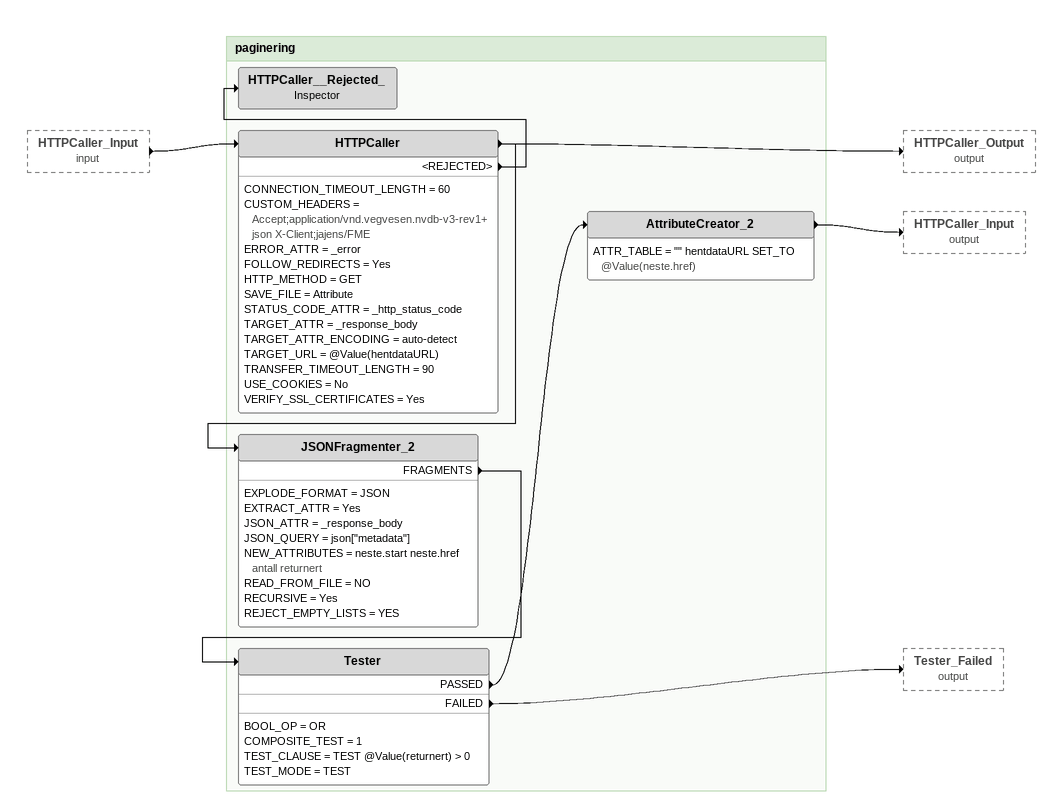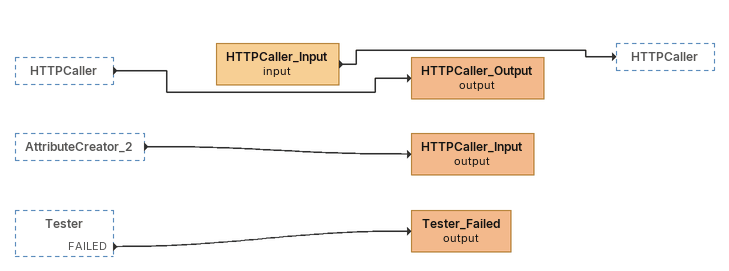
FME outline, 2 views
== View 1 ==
HTTPCaller_Input (input) [outside]
    -> HTTPCaller

Bookmark: paginering
HTTPCaller
    CONNECTION_TIMEOUT_LENGTH = 60
    CUSTOM_HEADERS = Accept;application/vnd.vegvesen.nvdb-v3-rev1+json X-Client;jajens/FME
    ERROR_ATTR = _error
    FOLLOW_REDIRECTS = Yes
    HTTP_METHOD = GET
    SAVE_FILE = Attribute
    STATUS_CODE_ATTR = _http_status_code
    TARGET_ATTR = _response_body
    TARGET_ATTR_ENCODING = auto-detect
    TARGET_URL = @Value(hentdataURL)
    TRANSFER_TIMEOUT_LENGTH = 90
    USE_COOKIES = No
    VERIFY_SSL_CERTIFICATES = Yes
    -> JSONFragmenter_2
    -> HTTPCaller_Output (output)
    <REJECTED> -> HTTPCaller__Rejected_
HTTPCaller__Rejected_: Inspector
JSONFragmenter_2
    EXPLODE_FORMAT = JSON
    EXTRACT_ATTR = Yes
    JSON_ATTR = _response_body
    JSON_QUERY = json["metadata"]
    NEW_ATTRIBUTES = neste.start neste.href antall returnert
    READ_FROM_FILE = NO
    RECURSIVE = Yes
    REJECT_EMPTY_LISTS = YES
    FRAGMENTS -> Tester
Tester
    BOOL_OP = OR
    COMPOSITE_TEST = 1
    TEST_CLAUSE = TEST @Value(returnert) > 0
    TEST_MODE = TEST
    PASSED -> AttributeCreator_2
    FAILED -> Tester_Failed (output)
AttributeCreator_2
    ATTR_TABLE = "" hentdataURL SET_TO @Value(neste.href)
    -> HTTPCaller_Input (output)

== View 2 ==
HTTPCaller [outside]
    -> HTTPCaller_Output (output)
AttributeCreator_2 [outside]
    -> HTTPCaller_Input (output)
Tester [outside]
    FAILED -> Tester_Failed (output)
HTTPCaller_Input (input)
    -> HTTPCaller
HTTPCaller_Output (output)
HTTPCaller_Input (output)
Tester_Failed (output)
